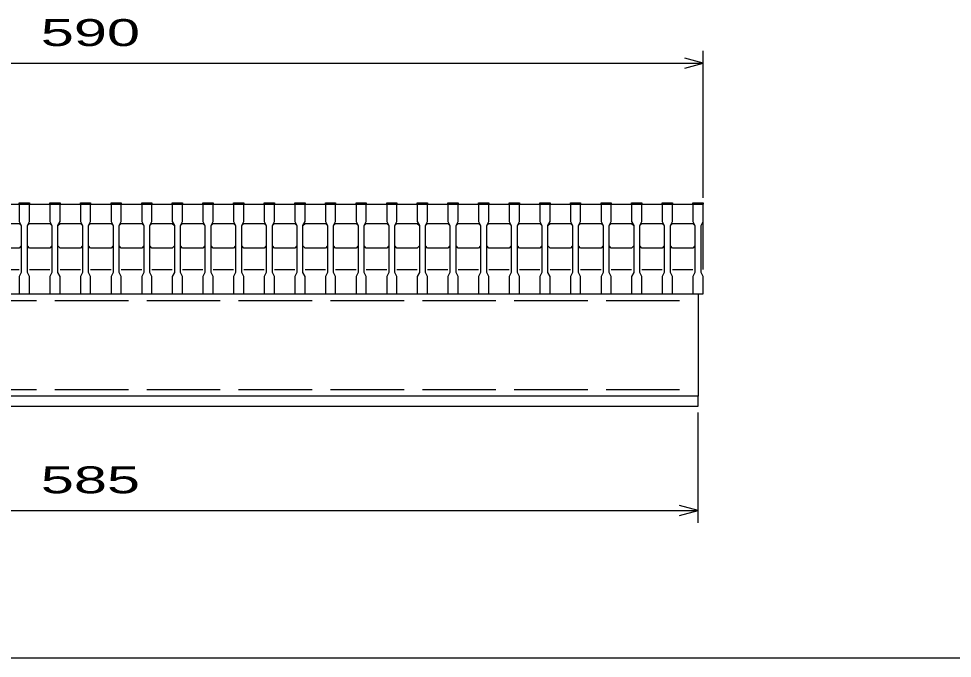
# Model space of a CAD drawing. Units: millimetres, scale not verified. Extents: x -1092 to 1042, y -770 to 629.
# Drawn here: x -590.2 to -132.9, y -690.9 to -377.7 of the extents above; entities that cross this region are included whole.
import ezdxf
from ezdxf.enums import TextEntityAlignment as Align

# ---------------------------------------------------------------- set-up
doc = ezdxf.new("R2010")
doc.units = ezdxf.units.MM
doc.header["$LTSCALE"] = 6
doc.linetypes.add('DASHED', pattern=[7.5, 6, -1.5])
for name, color, linetype, lineweight in [('0_2', 150, 'Continuous', 25), ('16', 3, 'Continuous', 25), ('22', 4, 'Continuous', 25)]:
    doc.layers.add(name, color=color, linetype=linetype, lineweight=lineweight)
doc.styles.add('ベクトル', font='')
doc.styles.get('ベクトル').set_extended_font_data('ベクトル')

msp = doc.modelspace()

# ---------------------------------------------------------------- linework, layer by layer
at = {"layer": '0_2'}
msp.add_line((1041.6, -690.9), (-1034.4, -690.9), dxfattribs=at)
at = {"layer": '16'}
for p, q in [((-845, -468.5), (-255, -468.5)), ((-590, -468.5), (-590, -467.8)), ((-590, -467.8), (-585, -467.8)), ((-590, -468.5), (-590, -477)), ((-585, -468.5), (-590, -468.5)), ((-585, -467.8), (-585, -468.5)), ((-585, -477), (-585, -468.5)), ((-575, -468.5), (-575, -467.8)), ((-575, -467.8), (-570, -467.8)), ((-575, -468.5), (-575, -477)), ((-570, -468.5), (-575, -468.5)), ((-570, -467.8), (-570, -468.5)), ((-570, -477), (-570, -468.5)), ((-560, -468.5), (-560, -467.8)), ((-560, -467.8), (-555, -467.8)), ((-560, -468.5), (-560, -477)), ((-555, -468.5), (-560, -468.5)), ((-555, -467.8), (-555, -468.5)), ((-555, -477), (-555, -468.5)), ((-545, -468.5), (-545, -467.8)), ((-545, -467.8), (-540, -467.8)), ((-545, -468.5), (-545, -477)), ((-540, -468.5), (-545, -468.5)), ((-540, -467.8), (-540, -468.5)), ((-540, -477), (-540, -468.5)), ((-530, -468.5), (-530, -467.8)), ((-530, -467.8), (-525, -467.8)), ((-530, -468.5), (-530, -477)), ((-525, -468.5), (-530, -468.5)), ((-525, -467.8), (-525, -468.5)), ((-525, -477), (-525, -468.5)), ((-515, -468.5), (-515, -467.8)), ((-515, -467.8), (-510, -467.8)), ((-515, -468.5), (-515, -477)), ((-510, -468.5), (-515, -468.5)), ((-510, -467.8), (-510, -468.5)), ((-510, -477), (-510, -468.5)), ((-500, -468.5), (-500, -467.8)), ((-500, -467.8), (-495, -467.8)), ((-500, -468.5), (-500, -477)), ((-495, -468.5), (-500, -468.5)), ((-495, -467.8), (-495, -468.5)), ((-495, -477), (-495, -468.5)), ((-485, -468.5), (-485, -467.8)), ((-485, -467.8), (-480, -467.8)), ((-485, -468.5), (-485, -477)), ((-480, -468.5), (-485, -468.5)), ((-480, -467.8), (-480, -468.5)), ((-480, -477), (-480, -468.5)), ((-470, -468.5), (-470, -467.8)), ((-470, -467.8), (-465, -467.8)), ((-470, -468.5), (-470, -477)), ((-465, -468.5), (-470, -468.5)), ((-465, -467.8), (-465, -468.5)), ((-465, -477), (-465, -468.5)), ((-455, -468.5), (-455, -467.8)), ((-455, -467.8), (-450, -467.8)), ((-455, -468.5), (-455, -477)), ((-450, -468.5), (-455, -468.5)), ((-450, -467.8), (-450, -468.5)), ((-450, -477), (-450, -468.5)), ((-440, -468.5), (-440, -467.8)), ((-440, -467.8), (-435, -467.8)), ((-440, -468.5), (-440, -477)), ((-435, -468.5), (-440, -468.5)), ((-435, -467.8), (-435, -468.5)), ((-435, -477), (-435, -468.5)), ((-425, -468.5), (-425, -467.8)), ((-425, -467.8), (-420, -467.8)), ((-425, -468.5), (-425, -477)), ((-420, -468.5), (-425, -468.5)), ((-420, -467.8), (-420, -468.5)), ((-420, -477), (-420, -468.5)), ((-410, -468.5), (-410, -467.8)), ((-410, -467.8), (-405, -467.8)), ((-410, -468.5), (-410, -477)), ((-405, -468.5), (-410, -468.5)), ((-405, -467.8), (-405, -468.5)), ((-405, -477), (-405, -468.5)), ((-395, -468.5), (-395, -467.8)), ((-395, -467.8), (-390, -467.8)), ((-395, -468.5), (-395, -477)), ((-390, -468.5), (-395, -468.5)), ((-390, -467.8), (-390, -468.5)), ((-390, -477), (-390, -468.5)), ((-380, -468.5), (-380, -467.8)), ((-380, -467.8), (-375, -467.8)), ((-380, -468.5), (-380, -477)), ((-375, -468.5), (-380, -468.5)), ((-375, -467.8), (-375, -468.5)), ((-375, -477), (-375, -468.5)), ((-365, -468.5), (-365, -467.8)), ((-365, -467.8), (-360, -467.8)), ((-365, -468.5), (-365, -477)), ((-360, -468.5), (-365, -468.5)), ((-360, -467.8), (-360, -468.5)), ((-360, -477), (-360, -468.5)), ((-350, -468.5), (-350, -467.8)), ((-350, -467.8), (-345, -467.8)), ((-350, -468.5), (-350, -477)), ((-345, -468.5), (-350, -468.5)), ((-345, -467.8), (-345, -468.5)), ((-345, -477), (-345, -468.5)), ((-335, -468.5), (-335, -467.8)), ((-335, -467.8), (-330, -467.8)), ((-335, -468.5), (-335, -477)), ((-330, -468.5), (-335, -468.5)), ((-330, -467.8), (-330, -468.5)), ((-330, -477), (-330, -468.5)), ((-320, -468.5), (-320, -467.8)), ((-320, -467.8), (-315, -467.8)), ((-320, -468.5), (-320, -477)), ((-315, -468.5), (-320, -468.5)), ((-315, -467.8), (-315, -468.5)), ((-315, -477), (-315, -468.5)), ((-305, -468.5), (-305, -467.8)), ((-305, -467.8), (-300, -467.8)), ((-305, -468.5), (-305, -477)), ((-300, -468.5), (-305, -468.5)), ((-300, -467.8), (-300, -468.5)), ((-300, -477), (-300, -468.5)), ((-290, -468.5), (-290, -467.8)), ((-290, -467.8), (-285, -467.8)), ((-290, -468.5), (-290, -477)), ((-285, -468.5), (-290, -468.5)), ((-285, -467.8), (-285, -468.5)), ((-285, -477), (-285, -468.5)), ((-275, -468.5), (-275, -467.8)), ((-275, -467.8), (-270, -467.8)), ((-275, -468.5), (-275, -477)), ((-270, -468.5), (-275, -468.5)), ((-270, -467.8), (-270, -468.5)), ((-270, -477), (-270, -468.5)), ((-260, -468.5), (-260, -467.8)), ((-260, -467.8), (-255, -467.8)), ((-260, -468.5), (-260, -477)), ((-255, -468.5), (-260, -468.5)), ((-255, -467.8), (-255, -468.5)), ((-255, -477), (-255, -468.5)), ((-255, -500.5), (-255, -468.5)), ((-600, -478), (-590, -478)), ((-590, -477), (-589, -479)), ((-590, -478), (-589, -479)), ((-589, -479), (-589, -502)), ((-586, -479), (-585, -477)), ((-586, -479), (-585, -478)), ((-586, -502), (-586, -479)), ((-585, -478), (-575, -478)), ((-575, -477), (-574, -479)), ((-575, -478), (-574, -479)), ((-574, -479), (-574, -502)), ((-571, -479), (-570, -477)), ((-571, -479), (-570, -478)), ((-571, -502), (-571, -479)), ((-570, -478), (-560, -478)), ((-560, -477), (-559, -479)), ((-560, -478), (-559, -479)), ((-559, -479), (-559, -502)), ((-556, -479), (-555, -477)), ((-556, -479), (-555, -478)), ((-556, -502), (-556, -479)), ((-555, -478), (-545, -478)), ((-545, -477), (-544, -479)), ((-545, -478), (-544, -479)), ((-544, -479), (-544, -502)), ((-541, -479), (-540, -477)), ((-541, -479), (-540, -478)), ((-541, -502), (-541, -479)), ((-540, -478), (-530, -478)), ((-530, -477), (-529, -479)), ((-530, -478), (-529, -479)), ((-529, -479), (-529, -502)), ((-526, -479), (-525, -477)), ((-526, -479), (-525, -478)), ((-526, -502), (-526, -479)), ((-525, -478), (-515, -478)), ((-515, -477), (-514, -479)), ((-515, -478), (-514, -479)), ((-514, -479), (-514, -502)), ((-511, -479), (-510, -477)), ((-511, -479), (-510, -478)), ((-511, -502), (-511, -479)), ((-510, -478), (-500, -478)), ((-500, -477), (-499, -479)), ((-500, -478), (-499, -479)), ((-499, -479), (-499, -502)), ((-496, -479), (-495, -477)), ((-496, -479), (-495, -478)), ((-496, -502), (-496, -479)), ((-495, -478), (-485, -478)), ((-485, -477), (-484, -479)), ((-485, -478), (-484, -479)), ((-484, -479), (-484, -502)), ((-481, -479), (-480, -477)), ((-481, -479), (-480, -478)), ((-481, -502), (-481, -479)), ((-480, -478), (-470, -478)), ((-470, -477), (-469, -479)), ((-470, -478), (-469, -479)), ((-469, -479), (-469, -502)), ((-466, -479), (-465, -477)), ((-466, -479), (-465, -478)), ((-466, -502), (-466, -479)), ((-465, -478), (-455, -478)), ((-455, -477), (-454, -479)), ((-455, -478), (-454, -479)), ((-454, -479), (-454, -502)), ((-451, -479), (-450, -477)), ((-451, -479), (-450, -478)), ((-451, -502), (-451, -479)), ((-450, -478), (-440, -478)), ((-440, -477), (-439, -479)), ((-440, -478), (-439, -479)), ((-439, -479), (-439, -502)), ((-436, -479), (-435, -477)), ((-436, -479), (-435, -478)), ((-436, -502), (-436, -479)), ((-435, -478), (-425, -478)), ((-425, -477), (-424, -479)), ((-425, -478), (-424, -479)), ((-424, -479), (-424, -502)), ((-421, -479), (-420, -477)), ((-421, -479), (-420, -478)), ((-421, -502), (-421, -479)), ((-420, -478), (-410, -478)), ((-410, -477), (-409, -479)), ((-410, -478), (-409, -479)), ((-409, -479), (-409, -502)), ((-406, -479), (-405, -477)), ((-406, -479), (-405, -478)), ((-406, -502), (-406, -479)), ((-405, -478), (-395, -478)), ((-395, -477), (-394, -479)), ((-395, -478), (-394, -479)), ((-394, -479), (-394, -502)), ((-391, -479), (-390, -477)), ((-391, -479), (-390, -478)), ((-391, -502), (-391, -479)), ((-390, -478), (-380, -478)), ((-380, -477), (-379, -479)), ((-380, -478), (-379, -479)), ((-379, -479), (-379, -502)), ((-376, -479), (-375, -477)), ((-376, -479), (-375, -478)), ((-376, -502), (-376, -479)), ((-375, -478), (-365, -478)), ((-365, -477), (-364, -479)), ((-365, -478), (-364, -479)), ((-364, -479), (-364, -502)), ((-361, -479), (-360, -477)), ((-361, -479), (-360, -478)), ((-361, -502), (-361, -479)), ((-360, -478), (-350, -478)), ((-350, -477), (-349, -479)), ((-350, -478), (-349, -479)), ((-349, -479), (-349, -502)), ((-346, -479), (-345, -477)), ((-346, -479), (-345, -478)), ((-346, -502), (-346, -479)), ((-345, -478), (-335, -478)), ((-335, -477), (-334, -479)), ((-335, -478), (-334, -479)), ((-334, -479), (-334, -502)), ((-331, -479), (-330, -477)), ((-331, -479), (-330, -478)), ((-331, -502), (-331, -479)), ((-330, -478), (-320, -478)), ((-320, -477), (-319, -479)), ((-320, -478), (-319, -479)), ((-319, -479), (-319, -502)), ((-316, -479), (-315, -477)), ((-316, -479), (-315, -478)), ((-316, -502), (-316, -479)), ((-315, -478), (-305, -478)), ((-305, -477), (-304, -479)), ((-305, -478), (-304, -479)), ((-304, -479), (-304, -502)), ((-301, -479), (-300, -477)), ((-301, -479), (-300, -478)), ((-301, -502), (-301, -479)), ((-300, -478), (-290, -478)), ((-290, -477), (-289, -479)), ((-290, -478), (-289, -479)), ((-289, -479), (-289, -502)), ((-286, -479), (-285, -477)), ((-286, -479), (-285, -478)), ((-286, -502), (-286, -479)), ((-285, -478), (-275, -478)), ((-275, -477), (-274, -479)), ((-275, -478), (-274, -479)), ((-274, -479), (-274, -502)), ((-271, -479), (-270, -477)), ((-271, -479), (-270, -478)), ((-271, -502), (-271, -479)), ((-270, -478), (-260, -478)), ((-260, -477), (-259, -479)), ((-260, -478), (-259, -479)), ((-259, -479), (-259, -502)), ((-256, -479), (-255, -477)), ((-256, -502), (-256, -479)), ((-589, -489), (-590, -490)), ((-585, -490), (-586, -489)), ((-574, -489), (-575, -490)), ((-570, -490), (-571, -489)), ((-559, -489), (-560, -490)), ((-555, -490), (-556, -489)), ((-544, -489), (-545, -490)), ((-540, -490), (-541, -489)), ((-529, -489), (-530, -490)), ((-525, -490), (-526, -489)), ((-514, -489), (-515, -490)), ((-510, -490), (-511, -489)), ((-499, -489), (-500, -490)), ((-495, -490), (-496, -489)), ((-484, -489), (-485, -490)), ((-480, -490), (-481, -489)), ((-469, -489), (-470, -490)), ((-465, -490), (-466, -489)), ((-454, -489), (-455, -490)), ((-450, -490), (-451, -489)), ((-439, -489), (-440, -490)), ((-435, -490), (-436, -489)), ((-424, -489), (-425, -490)), ((-420, -490), (-421, -489)), ((-409, -489), (-410, -490)), ((-405, -490), (-406, -489)), ((-394, -489), (-395, -490)), ((-390, -490), (-391, -489)), ((-379, -489), (-380, -490)), ((-375, -490), (-376, -489)), ((-364, -489), (-365, -490)), ((-360, -490), (-361, -489)), ((-349, -489), (-350, -490)), ((-345, -490), (-346, -489)), ((-334, -489), (-335, -490)), ((-330, -490), (-331, -489)), ((-319, -489), (-320, -490)), ((-315, -490), (-316, -489)), ((-304, -489), (-305, -490)), ((-300, -490), (-301, -489)), ((-289, -489), (-290, -490)), ((-285, -490), (-286, -489)), ((-274, -489), (-275, -490)), ((-270, -490), (-271, -489)), ((-259, -489), (-260, -490)), ((-590, -490), (-600, -490)), ((-575, -490), (-585, -490)), ((-560, -490), (-570, -490)), ((-545, -490), (-555, -490)), ((-530, -490), (-540, -490)), ((-515, -490), (-525, -490)), ((-500, -490), (-510, -490)), ((-485, -490), (-495, -490)), ((-470, -490), (-480, -490)), ((-455, -490), (-465, -490)), ((-440, -490), (-450, -490)), ((-425, -490), (-435, -490)), ((-410, -490), (-420, -490)), ((-395, -490), (-405, -490)), ((-380, -490), (-390, -490)), ((-365, -490), (-375, -490)), ((-350, -490), (-360, -490)), ((-335, -490), (-345, -490)), ((-320, -490), (-330, -490)), ((-305, -490), (-315, -490)), ((-290, -490), (-300, -490)), ((-275, -490), (-285, -490)), ((-260, -490), (-270, -490)), ((-600, -500.5), (-590, -500.5)), ((-589, -502), (-590, -504)), ((-585, -504), (-586, -502)), ((-585, -500.5), (-575, -500.5)), ((-574, -502), (-575, -504)), ((-570, -504), (-571, -502)), ((-570, -500.5), (-560, -500.5)), ((-559, -502), (-560, -504)), ((-555, -504), (-556, -502)), ((-555, -500.5), (-545, -500.5)), ((-544, -502), (-545, -504)), ((-540, -504), (-541, -502)), ((-540, -500.5), (-530, -500.5)), ((-529, -502), (-530, -504)), ((-525, -504), (-526, -502)), ((-525, -500.5), (-515, -500.5)), ((-514, -502), (-515, -504)), ((-510, -504), (-511, -502)), ((-510, -500.5), (-500, -500.5)), ((-499, -502), (-500, -504)), ((-495, -504), (-496, -502)), ((-495, -500.5), (-485, -500.5)), ((-484, -502), (-485, -504)), ((-480, -504), (-481, -502)), ((-480, -500.5), (-470, -500.5)), ((-469, -502), (-470, -504)), ((-465, -504), (-466, -502)), ((-465, -500.5), (-455, -500.5)), ((-454, -502), (-455, -504)), ((-450, -504), (-451, -502)), ((-450, -500.5), (-440, -500.5)), ((-439, -502), (-440, -504)), ((-435, -504), (-436, -502)), ((-435, -500.5), (-425, -500.5)), ((-424, -502), (-425, -504)), ((-420, -504), (-421, -502)), ((-420, -500.5), (-410, -500.5)), ((-409, -502), (-410, -504)), ((-405, -504), (-406, -502)), ((-405, -500.5), (-395, -500.5)), ((-394, -502), (-395, -504)), ((-390, -504), (-391, -502)), ((-390, -500.5), (-380, -500.5)), ((-379, -502), (-380, -504)), ((-375, -504), (-376, -502)), ((-375, -500.5), (-365, -500.5)), ((-364, -502), (-365, -504)), ((-360, -504), (-361, -502)), ((-360, -500.5), (-350, -500.5)), ((-349, -502), (-350, -504)), ((-345, -504), (-346, -502)), ((-345, -500.5), (-335, -500.5)), ((-334, -502), (-335, -504)), ((-330, -504), (-331, -502)), ((-330, -500.5), (-320, -500.5)), ((-319, -502), (-320, -504)), ((-315, -504), (-316, -502)), ((-315, -500.5), (-305, -500.5)), ((-304, -502), (-305, -504)), ((-300, -504), (-301, -502)), ((-300, -500.5), (-290, -500.5)), ((-289, -502), (-290, -504)), ((-285, -504), (-286, -502)), ((-285, -500.5), (-275, -500.5)), ((-274, -502), (-275, -504)), ((-270, -504), (-271, -502)), ((-270, -500.5), (-260, -500.5)), ((-259, -502), (-260, -504)), ((-255, -504), (-256, -502)), ((-590, -504), (-590, -512.5)), ((-585, -512.5), (-585, -504)), ((-575, -504), (-575, -512.5)), ((-570, -512.5), (-570, -504)), ((-560, -504), (-560, -512.5)), ((-555, -512.5), (-555, -504)), ((-545, -504), (-545, -512.5)), ((-540, -512.5), (-540, -504)), ((-530, -504), (-530, -512.5)), ((-525, -512.5), (-525, -504)), ((-515, -504), (-515, -512.5)), ((-510, -512.5), (-510, -504)), ((-500, -504), (-500, -512.5)), ((-495, -512.5), (-495, -504)), ((-485, -504), (-485, -512.5)), ((-480, -512.5), (-480, -504)), ((-470, -504), (-470, -512.5)), ((-465, -512.5), (-465, -504)), ((-455, -504), (-455, -512.5)), ((-450, -512.5), (-450, -504)), ((-440, -504), (-440, -512.5)), ((-435, -512.5), (-435, -504)), ((-425, -504), (-425, -512.5)), ((-420, -512.5), (-420, -504)), ((-410, -504), (-410, -512.5)), ((-405, -512.5), (-405, -504)), ((-395, -504), (-395, -512.5)), ((-390, -512.5), (-390, -504)), ((-380, -504), (-380, -512.5)), ((-375, -512.5), (-375, -504)), ((-365, -504), (-365, -512.5)), ((-360, -512.5), (-360, -504)), ((-350, -504), (-350, -512.5)), ((-345, -512.5), (-345, -504)), ((-335, -504), (-335, -512.5)), ((-330, -512.5), (-330, -504)), ((-320, -504), (-320, -512.5)), ((-315, -512.5), (-315, -504)), ((-305, -504), (-305, -512.5)), ((-300, -512.5), (-300, -504)), ((-290, -504), (-290, -512.5)), ((-285, -512.5), (-285, -504)), ((-275, -504), (-275, -512.5)), ((-270, -512.5), (-270, -504)), ((-260, -504), (-260, -512.5)), ((-255, -512.5), (-255, -504)), ((-842.5, -512.5), (-257.5, -512.5)), ((-590, -512.5), (-585, -512.5)), ((-575, -512.5), (-570, -512.5)), ((-560, -512.5), (-555, -512.5)), ((-545, -512.5), (-540, -512.5)), ((-530, -512.5), (-525, -512.5)), ((-515, -512.5), (-510, -512.5)), ((-500, -512.5), (-495, -512.5)), ((-485, -512.5), (-480, -512.5)), ((-470, -512.5), (-465, -512.5)), ((-455, -512.5), (-450, -512.5)), ((-440, -512.5), (-435, -512.5)), ((-425, -512.5), (-420, -512.5)), ((-410, -512.5), (-405, -512.5)), ((-395, -512.5), (-390, -512.5)), ((-380, -512.5), (-375, -512.5)), ((-365, -512.5), (-360, -512.5)), ((-350, -512.5), (-345, -512.5)), ((-335, -512.5), (-330, -512.5)), ((-320, -512.5), (-315, -512.5)), ((-305, -512.5), (-300, -512.5)), ((-290, -512.5), (-285, -512.5)), ((-275, -512.5), (-270, -512.5)), ((-260, -512.5), (-255, -512.5)), ((-257.5, -512.5), (-257.5, -562.5)), ((-257.5, -562.5), (-842.5, -562.5)), ((-257.5, -562.5), (-842.5, -562.5)), ((-257.5, -567.5), (-257.5, -562.5)), ((-842.5, -567.5), (-257.5, -567.5))]:
    msp.add_line(p, q, dxfattribs=at)
at = {"layer": '16', "linetype": 'DASHED'}
for p, q in [((-842.5, -515.7), (-257.5, -515.7)), ((-842.5, -559.3), (-257.5, -559.3))]:
    msp.add_line(p, q, dxfattribs=at)
at = {"layer": '22'}
for p, q in [((-255, -399.5), (-264, -397.1)), ((-255, -465.5), (-255, -393.5)), ((-845, -399.5), (-255, -399.5)), ((-264, -401.9), (-255, -399.5)), ((-257.5, -624.5), (-257.5, -570.5)), ((-257.5, -618.5), (-266.5, -616.1)), ((-842.5, -618.5), (-257.5, -618.5)), ((-266.5, -620.9), (-257.5, -618.5))]:
    msp.add_line(p, q, dxfattribs=at)

# ---------------------------------------------------------------- texts
at = {"layer": '22', "color": 2, "style": 'ベクトル', "width": 1.65}
for s, p in [(' 590 ', (-587.5, -384.5)), (' 585 ', (-587.5, -603.5))]:
    msp.add_text(s, height=13.2, dxfattribs=at).set_placement(p, align=Align.MIDDLE_LEFT)

doc.saveas('drawing.dxf')
